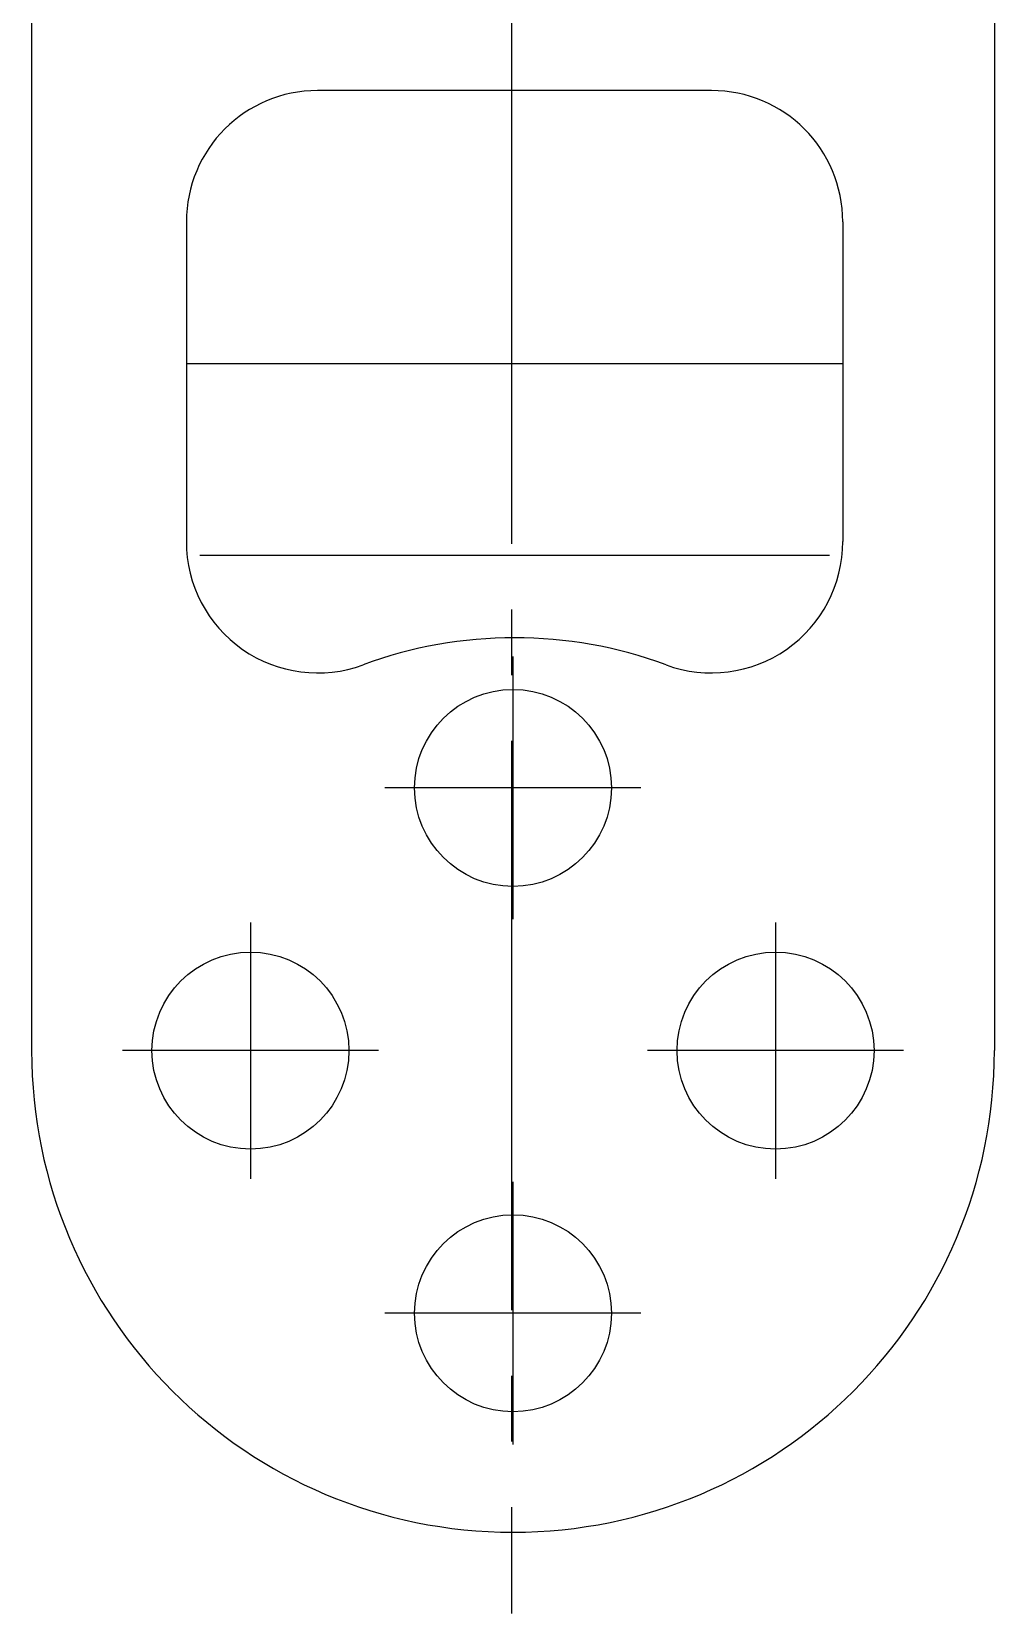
# Model space of a CAD drawing. Extents: x 78 to 520, y 41 to 313.
# Drawn here: x 223.16 to 245.16, y 214.75 to 250.87 of the extents above; entities that cross this region are included whole.
import ezdxf

# ---------------------------------------------------------------- set-up
doc = ezdxf.new("R2010")
doc.units = 0
doc.linetypes.add('CENTER', pattern=[17.5, 13, -1.5, 1.5, -1.5])
doc.layers.get('0').update_dxf_attribs({"linetype": 'CONTINUOUS'})
doc.layers.add('CENTER', color=1, linetype='CENTER')

msp = doc.modelspace()

# ---------------------------------------------------------------- linework, layer by layer
at = {"color": 7, "linetype": 'CONTINUOUS'}
for p, q in [((223.157, 251.599), (223.157, 227.599)), ((245.157, 251.599), (245.157, 227.599)), ((238.693, 249.53), (229.693, 249.53)), ((226.693, 246.53), (226.693, 239.226)), ((241.693, 246.53), (241.693, 239.226)), ((226.693, 243.294), (241.693, 243.294))]:
    msp.add_line(p, q, dxfattribs=at)
at = {"linetype": 'CONTINUOUS'}
msp.add_line((241.387, 238.905), (227, 238.905), dxfattribs=at)
at = {"color": 7, "linetype": 'CONTINUOUS'}
for centre in [(234.157, 233.599), (228.157, 227.599), (240.157, 227.599), (234.157, 221.599)]:
    msp.add_circle(centre, 2.25, dxfattribs=at)
for centre, radius, start, end in [((229.693, 246.53), 3, 90, 180), ((238.693, 246.53), 3, 0, 90), ((229.693, 239.226), 3, 180, 290.2522), ((238.693, 239.226), 3, 249.7478, 0), ((234.193, 227.03), 10, 69.7478, 110.2522), ((234.157, 227.599), 11, 180, 0)]:
    msp.add_arc(centre, radius, start, end, dxfattribs=at)
at = {"layer": 'CENTER', "color": 1, "linetype": 'CENTER'}
for p, q in [((234.123, 287.174), (234.123, 214.745)), ((234.157, 236.599), (234.157, 230.599)), ((237.082, 233.599), (231.232, 233.599)), ((228.157, 230.524), (228.157, 224.674)), ((228.157, 230.524), (228.157, 224.674)), ((240.157, 230.524), (240.157, 224.674)), ((231.082, 227.599), (225.232, 227.599)), ((243.082, 227.599), (237.232, 227.599)), ((234.157, 224.599), (234.157, 218.599)), ((237.082, 221.599), (231.232, 221.599))]:
    msp.add_line(p, q, dxfattribs=at)

doc.saveas('drawing.dxf')
